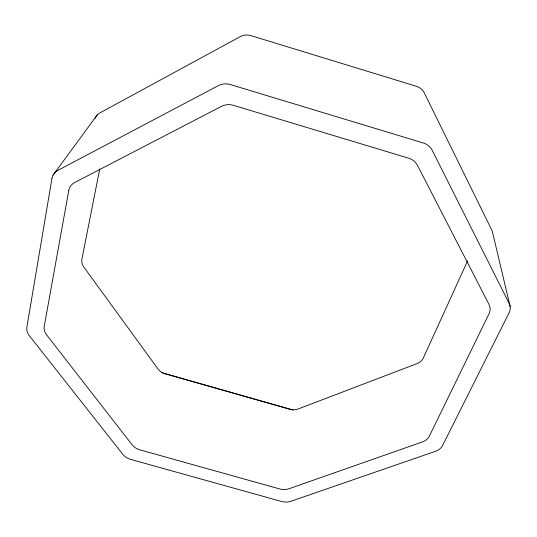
<?xml version="1.0" encoding="UTF-8"?>
<svg xmlns="http://www.w3.org/2000/svg" width="537" height="537" viewBox="0 0 537 537"><rect width="100%" height="100%" fill="white"/><g stroke="black" fill="none" stroke-linecap="round" stroke-linejoin="round"><path stroke-width="0.81" d="M99.748 168.9L81.892 259.196A12.156 10.008 26 0 0 83.9 267.164L158.093 369.1A11.324 9.015 16.9 0 0 165.074 373.806L289.705 409.254A11.223 8.901 7.9 0 0 298.169 408.966L417.081 363.589A11.888 9.673 -1.2 0 0 423.25 358.132L467.62 260.875M53.009 175.196L97.318 114.811M161.476 372.55L293.269 410.04M510.15 306.506L492.671 232.877A12.975 11.136 -12 0 0 491.791 230.091L424.243 92.794A13.828 12.942 -20.6 0 0 416.477 86.303L250.772 35.576A13.855 13.311 42.6 0 0 240.381 36.563L99.781 112.965A13.284 11.626 37 0 0 94.921 118.684M51.948 178.425L26.87 327.214A13.72 10.653 25 0 0 29.421 335.8L122.892 454.416A12.593 9.384 16.5 0 0 130.733 459.424L281.522 501.464A12.452 9.236 8.1 0 0 290.893 501.283L435.507 451.295A13.351 10.216 -0.4 0 0 442.508 445.623L509.076 312.856A14.902 12.23 -8.8 0 0 509.17 303.439L432.218 150.306A16.009 14.586 -12.6 0 0 423.223 142.949L230.427 84.571A16.056 15.049 31.3 0 0 218.378 85.618L57.761 170.43A15.298 12.868 33.1 0 0 51.948 178.425M68.79 190.407L44.235 326.355A13.727 10.74 24.3 0 0 46.706 334.974L132.136 444.831A12.693 9.545 16.3 0 0 140.016 449.899L279.616 488.925A12.559 9.404 8.2 0 0 289.067 488.724L422.357 441.944A13.385 10.331 0.2 0 0 429.332 436.192L489.026 313.816A14.794 12.203 -7.4 0 0 489.006 304.432L417.504 165.396A15.781 14.338 -9.1 0 0 408.556 158.153L233.441 105.339A15.835 14.741 27.2 0 0 221.526 106.333L74.67 182.52A15.143 12.787 31.4 0 0 68.79 190.407"/></g></svg>
